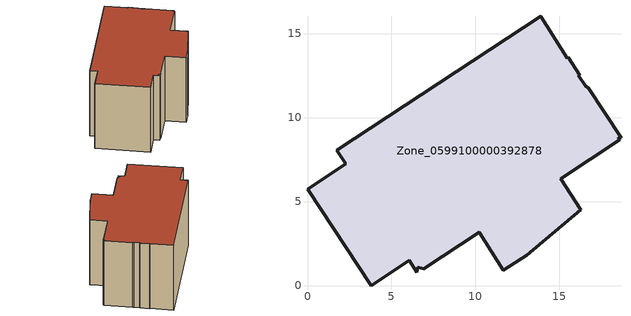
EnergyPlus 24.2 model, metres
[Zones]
Zone_0599100000392878
 floor ground (C_G): 18.5,8.84 18.6,8.67 15.09,6.36 16.27,4.51 13.04,1.81 11.66,0.92 10.21,3.16 6.92,1 6.58,1.09 6.51,0.78 6.05,1.49 3.81,0 0,5.73 2.28,7.24 1.75,8.05 13.88,16.02 15.47,13.54 15.54,13.58 16.22,12.53 16.12,12.53 16.56,11.85 16.71,11.79 18.66,8.81 z0
 wall outside (C_F): 0,5.73 3.81,0 6.05,1.49 6.51,0.78 6.58,1.09 6.92,1 10.21,3.16 11.66,0.92 13.04,1.81 16.27,4.51 15.09,6.36 18.6,8.67 18.5,8.84 18.66,8.81 16.71,11.79 16.56,11.85 16.12,12.53 16.22,12.53 15.54,13.58 15.47,13.54 13.88,16.02 1.75,8.05 2.28,7.24 0,5.73 z0:9.55
 roof outside (C_R): 16.56,11.85 16.12,12.53 16.22,12.53 15.54,13.58 15.47,13.54 13.88,16.02 1.75,8.05 2.28,7.24 0,5.73 3.81,0 6.05,1.49 6.51,0.78 6.58,1.09 6.92,1 10.21,3.16 11.66,0.92 13.04,1.81 16.27,4.51 15.09,6.36 18.6,8.67 18.5,8.84 18.66,8.81 16.71,11.79 z9.55
[BUILDING]
Pand.0599100000392878: North Axis=0; Terrain=City; Loads Convergence Tolerance Value=0.04; Temperature Convergence Tolerance Value=0.4; Solar Distribution=FullExterior; Maximum Number of Warmup Days=25; Minimum Number of Warmup Days=1
[Site:Location]
Rotterdam.The.Hague.AP_ZH_NLD Design_Conditions: Latitude=51.96; Longitude=4.45; Time Zone=1; Elevation=-4.5
[SITE:GROUNDTEMPERATURE:BUILDINGSURFACE]
18, 18, 18, 18, 18, 18, 18, 18, 18, 18, 18, 18
[MATERIAL] Thermal Absorptance=0.9; Solar Absorptance=0.7; Visible Absorptance=0.7
Name | Roughness | Thickness | Conductivity | Density | Specific Heat
G.D.1992-2005 | MediumSmooth | 0.15 | 0.06 | 540 | 1210
F.D.1992-2005 | Rough | 0.3 | 0.12 | 1920 | 840
R.D.1992-2005 | MediumRough | 0.2 | 0.08 | 1500 | 1000
[CONSTRUCTION]
C_G: G.D.1992-2005
C_F: F.D.1992-2005
C_R: R.D.1992-2005
[ZONE]
Zone_0599100000392878: Type=1; Multiplier=1; Ceiling Height=Autocalculate; Volume=Autocalculate; Floor Area=autocalculate; Part of Total Floor Area=Yes
[ZONEINFILTRATION:DESIGNFLOWRATE]
Infil_Zone_0599100000392878: Zone or ZoneList or Space or SpaceList=Zone_0599100000392878; Schedule=AlwaysOn; Design Flow Rate Calculation Method=Flow/Area; Flow Rate per Floor Area=0.0021; Constant Term Coefficient=1; Temperature Term Coefficient=0; Velocity Term Coefficient=0; Velocity Squared Term Coefficient=0
[HVACTEMPLATE:ZONE:IDEALLOADSAIRSYSTEM]
Zone_0599100000392878: Maximum Heating Supply Air Temperature=50; Minimum Cooling Supply Air Temperature=13; Maximum Heating Supply Air Humidity Ratio=0.0156; Minimum Cooling Supply Air Humidity Ratio=0.0077; Heating Limit=NoLimit; Cooling Limit=NoLimit; Dehumidification Control Type=ConstantSensibleHeatRatio; Cooling Sensible Heat Ratio=0.7; Dehumidification Setpoint=60; Humidification Control Type=None; Humidification Setpoint=30; Outdoor Air Method=None; Outdoor Air Flow Rate per Person=0.00944; Outdoor Air Flow Rate per Zone Floor Area=0; Outdoor Air Flow Rate per Zone=0; Demand Controlled Ventilation Type=None; Outdoor Air Economizer Type=NoEconomizer; Heat Recovery Type=None; Sensible Heat Recovery Effectiveness=0.7; Latent Heat Recovery Effectiveness=0.65
[ZONECONTROL:THERMOSTAT]
ThermostatControl_Zone_0599100000392878: Zone or ZoneList=Zone_0599100000392878; Control Type Schedule=DualSetpointControlType; Control 1=Thermostat_Zone_0599100000392878; Temperature Difference Between Cutout And Setpoint=0
[THERMOSTATSETPOINT:DUALSETPOINT]
Thermostat_Zone_0599100000392878: Heating Setpoint Temperature Schedule=HeatingSetpoint_Zone_0599100000392878; Cooling Setpoint Temperature Schedule=CoolingSetpoint_Zone_0599100000392878
[SCHEDULE:COMPACT]
HeatingSetpoint_Zone_0599100000392878: Through: 12/31, For: AllDays, Until: 24:00, 21
CoolingSetpoint_Zone_0599100000392878: Through: 12/31, For: AllDays, Until: 24:00, 24
DualSetpointControlType: Through: 12/31, For: AllDays, Until: 24:00, 4
AlwaysOn: Through: 12/31, For: AllDays, Until: 24:00, 1
